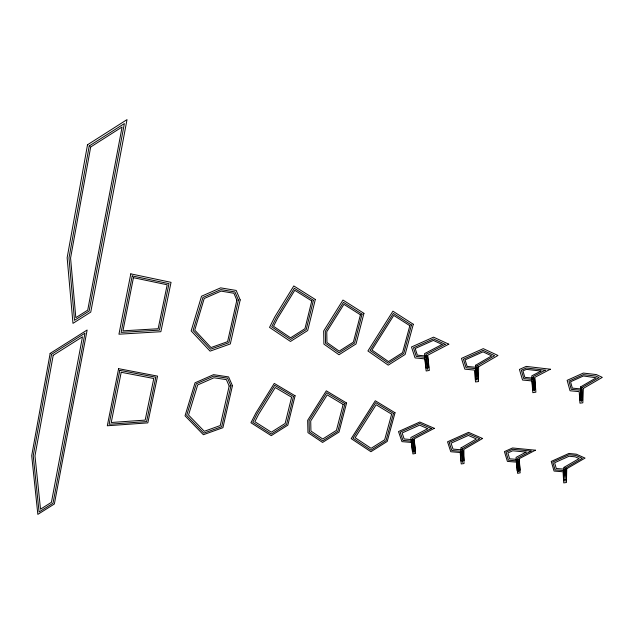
<?xml version="1.0" encoding="UTF-8"?>
<svg xmlns="http://www.w3.org/2000/svg" width="634" height="634" viewBox="0 0 634 634"><rect width="100%" height="100%" fill="white"/><g stroke="black" fill="none" stroke-linecap="round" stroke-linejoin="round"><path stroke-width="0.95" d="M462.558 448.706L462.543 462.352L461.394 451.305L451.796 450.52L449.173 442.437L468.471 433.775L479.732 438.704L462.558 448.706M475.682 365.216L475.611 379.061L478.187 378.736L477.085 367.403L467.115 366.42L465.087 359.882L483.021 351.862L491.691 355.88L475.682 365.216M477.037 365.929L476.958 380.226L475.833 368.639L466.053 367.68L463.414 359.185L483.132 350.372L494.599 355.69L477.037 365.929M478.599 366.761L478.519 381.573L475.54 381.945L474.383 370.074L464.825 369.147L461.473 358.384L483.259 348.645L497.959 355.468L478.599 366.761M461.021 447.929L460.847 460.95L464.072 460.514L462.804 449.918L453.001 449.11L451.083 443.182L468.352 435.423L476.435 438.958L461.021 447.929M566.741 468.724L566.431 482.522L563.745 482.902L563.071 471.783L554.045 471.062L551.239 461.409L568.88 453.461L576.282 454.174L585.047 458.089L566.741 468.724M565.488 468.082L565.06 481.349L564.284 470.618L555.083 469.873L552.8 462.027L568.952 454.744L575.807 455.41L582.305 458.303L565.488 468.082M580.593 386.914L580.118 400.363L582.591 400.038L581.877 389.03L572.32 388.119L570.568 381.771L583.462 375.978L596.253 377.793L580.593 386.914M581.869 387.604L581.37 401.488L580.633 390.243L571.258 389.347L568.975 381.097L583.399 374.631L595.825 376.073L599.059 377.602L581.869 387.604M583.351 388.412L582.828 402.796L579.959 403.169L579.199 391.638L570.037 390.766L567.137 380.329L583.32 373.061L596.396 374.583L602.3 377.373L583.351 388.412M564.03 467.337L563.475 479.993L566.59 479.558L565.686 469.263L556.28 468.502L554.607 462.749L569.039 456.242L575.26 456.845L579.119 458.564L564.03 467.337M87.516 144.79L67.141 257.761L72.981 323.348L90.757 312.094L127.022 119.62L87.516 144.79M50.149 353.407L31.7 455.672L37.842 514.38L54.365 503.998L87.135 330.013L50.149 353.407M51.56 354.287L33.222 455.759L39.078 511.971L53.01 503.214L84.972 333.159L51.56 354.287M89.22 145.978L68.987 257.919L74.503 320.305L89.132 311.048L124.367 123.582L89.22 145.978M90.686 146.993L70.572 258.054L75.818 317.674L87.722 310.145L122.077 126.998L90.686 146.993M53.201 355.309L34.981 455.846L40.513 509.181L51.433 502.31L82.475 336.797L53.201 355.309M130.794 273.856L118.946 334.205L160.862 331.709L171.045 282.344L130.794 273.856M132.213 275.917L121.102 332.39L159.403 330.124L168.977 283.66L132.213 275.917M133.441 277.692L122.964 330.829L158.151 328.745L167.186 284.785L133.441 277.692M118.606 368.671L107.305 425.771L147.833 422.878L157.549 376.128L118.606 368.671M119.81 370.351L109.119 424.257L146.597 421.594L155.805 377.222L119.81 370.351M121.205 372.285L111.227 422.506L145.17 420.096L153.785 378.498L121.205 372.285M236.847 300.199L227.598 341.655L211.003 347.551L194.749 330.108L204.219 298.503L221.044 291.125L233.906 293.257L236.847 300.199M238.4 300.056L228.866 342.717L210.567 349.215L193.085 330.472L202.975 297.441L220.846 289.611L234.96 291.957L238.4 300.056M240.191 299.898L230.324 343.937L210.068 351.141L191.167 330.893L201.525 296.221L220.616 287.86L236.189 290.443L240.191 299.898M229.183 386.035L220.252 425.549L204.283 431.286L188.536 415.024L197.681 384.949L213.975 377.777L226.362 379.623L229.183 386.035M230.934 385.86L221.686 426.698L203.799 433.133L186.658 415.452L196.271 383.8L213.745 376.105L227.558 378.165L230.934 385.86M232.448 385.702L222.93 427.696L203.379 434.726L185.033 415.817L195.042 382.809L213.539 374.662L228.597 376.913L232.448 385.702M311.762 300.944L304.962 328.681L290.594 337.803L273.539 326.328L277.51 318.419L294.786 290.293L311.762 300.944M313.41 300.27L306.222 329.545L290.546 339.491L271.685 326.819L276.226 317.745L294.327 288.28L313.41 300.27M315.32 299.478L307.68 330.544L290.483 341.457L269.529 327.39L274.744 316.976L293.796 285.942L315.32 299.478M291.608 397.217L285.157 423.441L271.336 432.182L254.86 421.689L258.617 414.287L275.259 387.532L291.608 397.217M293.471 396.44L286.592 424.368L271.289 434.044L252.752 422.26L257.158 413.574L274.72 385.321L293.471 396.44M295.087 395.774L287.828 425.168L271.249 435.653L250.937 422.751L255.906 412.956L274.26 383.411L295.087 395.774M360.429 314.797L353.376 342.13L339.166 351.133L326.954 342.487L326.764 331.764L343.905 304.336L360.429 314.797M362.054 314.123L354.604 342.978L339.079 352.813L325.543 343.24L325.321 331.416L343.477 302.347L362.054 314.123M363.94 313.339L356.031 343.953L338.976 354.755L323.903 344.111L323.657 331.019L342.986 300.048L363.94 313.339M343.145 404.444L336.432 430.359L322.746 438.997L310.945 431.057L310.708 421L327.231 394.887L343.145 404.444M344.991 403.676L337.827 431.271L322.651 440.852L309.344 431.905L309.075 420.643L326.74 392.708L344.991 403.676M346.584 403.01L339.031 432.063L322.571 442.453L307.958 432.642L307.664 420.326L326.312 390.821L346.584 403.01M409.841 325.694L402.542 352.678L388.46 361.586L371.944 350.031L393.762 315.407L409.841 325.694M411.45 325.028L403.739 353.51L388.357 363.234L370.074 350.459L393.373 313.45L411.45 325.028M413.313 324.259L405.118 354.477L388.238 365.152L367.918 350.959L392.921 311.183L413.313 324.259M391.638 414.176L384.679 439.766L371.112 448.317L355.143 437.698L376.136 404.769L391.638 414.176M393.46 413.416L386.043 440.67L371.001 450.148L353.027 438.197L375.677 402.622L393.46 413.416M395.03 412.758L387.216 441.446L370.914 451.717L351.196 438.633L375.288 400.759L395.03 412.758M482.585 438.482L463.89 449.371L464.001 463.565L461.227 463.937L460.165 452.51L450.758 451.733L447.533 441.795L468.574 432.348L482.585 438.482M442.096 344.436L424.534 353.653L426.072 368.069L428.806 367.601L427.522 356.165L417.354 355.159L415.191 348.518L433.347 340.418L442.096 344.436M445.195 344.317L426.008 354.382L427.585 369.17L426.27 357.418L416.292 356.435L413.479 347.812L433.442 338.905L445.195 344.317M448.785 344.175L427.72 355.23L429.329 370.446L426.175 370.985L424.812 358.876L415.056 357.909L411.49 346.988L433.545 337.153L448.785 344.175M427.736 428.655L410.816 437.539L412.362 451.218L415.476 450.663L414.184 439.814L404.175 438.982L402.138 432.967L419.621 425.129L427.736 428.655M431.263 428.473L412.496 438.324L414.097 452.422L412.758 441.224L402.978 440.408L400.189 432.214L419.716 423.457L431.263 428.473M540.945 371.048L531.775 375.859L532.822 389.847L535.461 389.387L534.581 378.284L524.833 377.341L522.955 370.906L526.402 369.36L540.945 371.048M434.298 428.322L413.947 439.005L415.587 453.461L412.9 453.944L411.529 442.437L401.94 441.636L398.501 431.556L419.795 422.014L434.298 428.322M545.295 370.201L533.178 376.564L534.24 390.916L533.329 379.512L523.771 378.585L521.33 370.224L526.315 367.989L545.295 370.201M550.336 369.218L534.795 377.381L535.881 392.153L532.837 392.684L531.886 380.931L522.543 380.028L519.444 369.432L526.212 366.404L550.336 369.218M526.157 452.09L516.068 457.383L517.146 470.682L520.149 470.127L519.23 459.587L509.641 458.802L507.866 452.969L512.716 450.79L526.157 452.09M531.126 451.075L517.661 458.144L518.77 471.847L517.827 460.958L508.444 460.197L506.011 452.24L512.605 449.276L531.126 451.075M535.413 450.195L519.032 458.802L520.173 472.845L517.574 473.321L516.607 462.146L507.406 461.401L504.41 451.614L512.51 447.969L535.413 450.195"/></g></svg>
